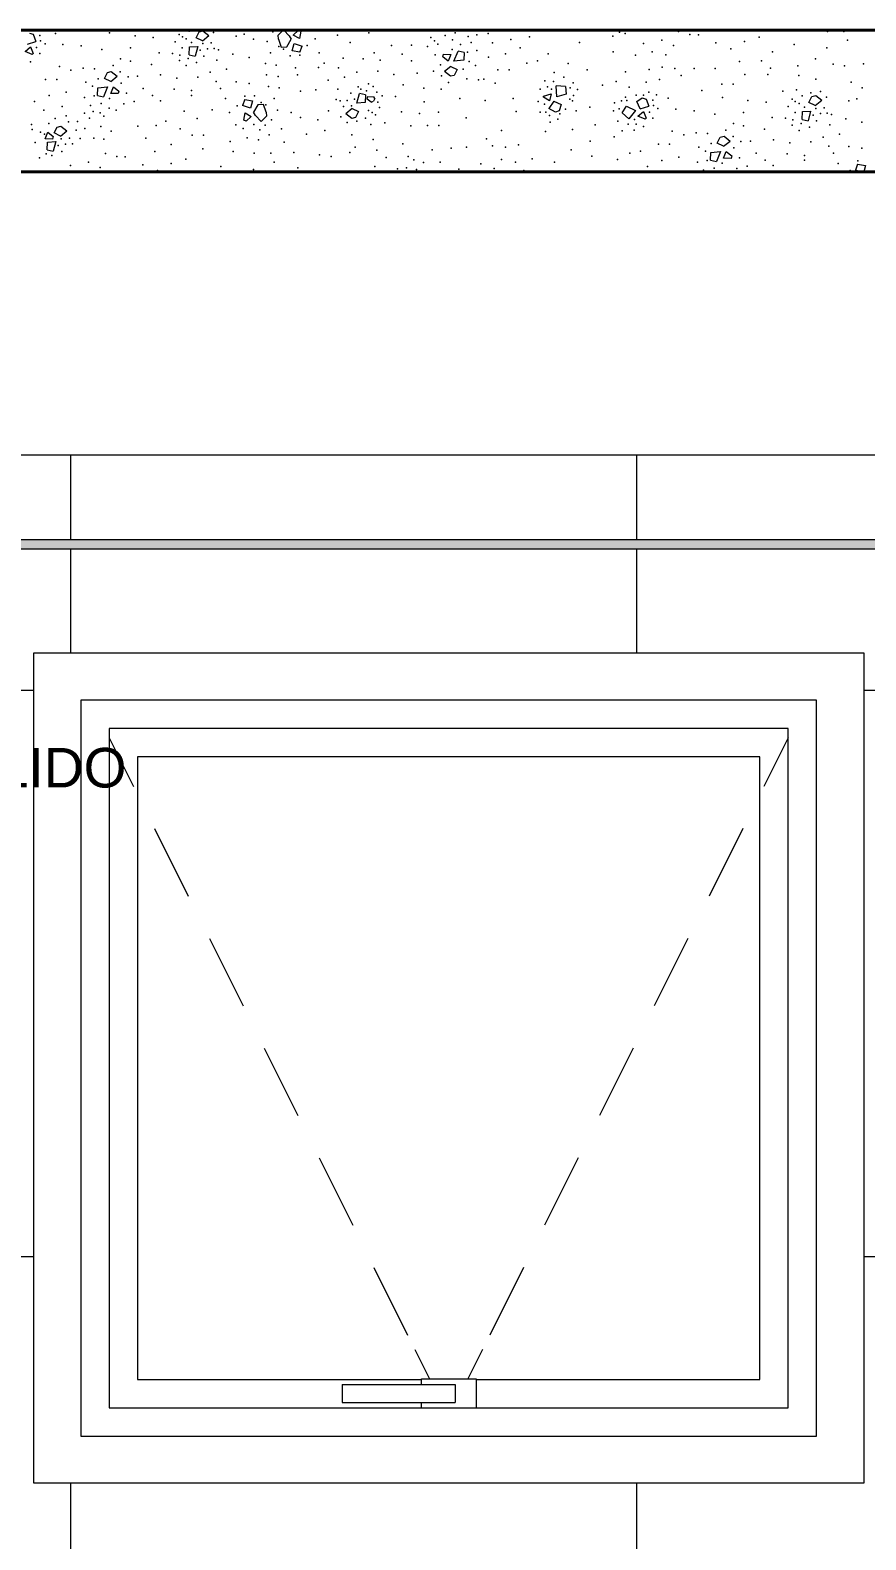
# Model space of a CAD drawing. Header units: metres. Extents: x -1.4 to 64, y -2.2 to 1.7.
# Drawn here: x 62.033 to 62.919, y 0.058 to 1.658 of the extents above; entities that cross this region are included whole.
import ezdxf

# ---------------------------------------------------------------- set-up
doc = ezdxf.new("R2010")
doc.units = ezdxf.units.M
doc.header["$MEASUREMENT"] = 0
for name, color, linetype in [('COTAS CORTE', 7, 'Continuous'), ('FORRO.EXEC', 7, 'Continuous'), ('LAJES.EST', 7, 'Continuous')]:
    doc.layers.add(name, color=color, linetype=linetype)
for name, color, linetype, lineweight, true_color in [('COTAS CORTE_Caneta_No__25', 7, 'Continuous', 13, 0x982312), ('Janelas Archicad_Caneta_No__9', 7, 'Continuous', 9, 0x020202), ('Janelas Archicad_Caneta_No__97', 7, 'Continuous', 13, 0x6b6b6b), ('NOTAS-EXECUTIVO.ARQ_Caneta_No__12', 7, 'Continuous', 0, 0x030303), ('PAREDE CONSTRUIR_Caneta_No__97', 7, 'Continuous', 13, 0x6b6b6b)]:
    doc.layers.add(name, color=color, linetype=linetype, lineweight=lineweight, true_color=true_color)
for name, color, linetype, lineweight in [('FORRO.EXEC_Caneta_No__241', 7, 'Continuous', 13), ('LAJES.EST_Caneta_No__1', 7, 'Continuous', 40), ('LAJES.EST_Caneta_No__241', 7, 'Continuous', 13), ('PAREDE CONSTRUIR_Caneta_No__241', 7, 'Continuous', 13)]:
    doc.layers.add(name, color=color, linetype=linetype, lineweight=lineweight)
doc.styles.add('GENERATED_STYLE_1', font='arial.ttf')
doc.dimstyles.new('GENERATED_STYLE__1', dxfattribs={"dimtxt": 0.05, "dimasz": 0.02375, "dimexe": 0.18, "dimexo": 0.267183, "dimgap": 0, "dimtad": 1, "dimzin": 0, "dimdsep": 46, "dimtxsty": 'GENERATED_STYLE_1', "dimblk": 'ARROWHEAD_11', "dimblk1": 'ARROWHEAD_11', "dimblk2": 'ARROWHEAD_11', "dimcen": 0.09, "dimclrd": 256, "dimclre": 256, "dimclrt": 256, "dimadec": 0, "dimazin": 0, "dimtfac": 1, "dimtdec": 4, "dimtmove": 0, "dimatfit": 3, "dimfxl": 0, "dimtolj": 1, "dimtzin": 0, "dimarcsym": 0})

# ---------------------------------------------------------------- blocks, each defined once
blk = doc.blocks.new('*X192', base_point=(118.0502, -2.0419))
at = {"layer": 'LAJES.EST_Caneta_No__241', "color": 7, "linetype": 'Continuous', "lineweight": 13}
for p, q in [((62.0326, 1.6549), (62.0366, 1.6538)), ((62.0366, 1.6538), (62.0396, 1.6463)), ((62.2094, 1.6501), (62.2125, 1.6565)), ((62.2161, 1.6469), (62.2094, 1.6501)), ((62.2125, 1.6565), (62.2166, 1.6575)), ((62.2161, 1.6469), (62.2229, 1.6525)), ((62.2166, 1.6575), (62.2229, 1.6525)), ((62.2963, 1.6528), (62.3018, 1.6581)), ((62.2967, 1.6486), (62.2963, 1.6528)), ((62.2967, 1.6486), (62.2997, 1.6403)), ((62.3023, 1.6581), (62.3082, 1.6521)), ((62.3057, 1.6406), (62.3103, 1.6486)), ((62.3082, 1.6521), (62.3103, 1.6486)), ((62.3124, 1.6529), (62.318, 1.658)), ((62.319, 1.6492), (62.3124, 1.6529)), ((62.318, 1.658), (62.3205, 1.657)), ((62.3205, 1.657), (62.319, 1.6492)), ((62.028, 1.6357), (62.0339, 1.6404)), ((62.0357, 1.6324), (62.028, 1.6357)), ((62.0305, 1.6435), (62.0396, 1.6463)), ((62.0339, 1.6404), (62.0366, 1.6334)), ((62.0366, 1.6334), (62.0357, 1.6324)), ((62.202, 1.6321), (62.2024, 1.6405)), ((62.202, 1.6321), (62.2085, 1.6307)), ((62.2024, 1.6405), (62.2111, 1.641)), ((62.2111, 1.641), (62.2085, 1.6307)), ((62.2997, 1.6403), (62.3057, 1.6406)), ((62.3112, 1.6364), (62.3133, 1.6441)), ((62.3194, 1.635), (62.3112, 1.6364)), ((62.3133, 1.6441), (62.3217, 1.6412)), ((62.3194, 1.635), (62.3217, 1.6412)), ((62.4709, 1.63), (62.4716, 1.6327)), ((62.4716, 1.6327), (62.4795, 1.6323)), ((62.4795, 1.6323), (62.4767, 1.6253)), ((62.4828, 1.6254), (62.4871, 1.636)), ((62.4936, 1.6346), (62.4871, 1.636)), ((62.4936, 1.6346), (62.4932, 1.6263)), ((62.4767, 1.6253), (62.4709, 1.63)), ((62.4795, 1.6198), (62.4727, 1.6143)), ((62.4795, 1.6198), (62.4862, 1.6166)), ((62.4932, 1.6263), (62.4828, 1.6254)), ((62.4862, 1.6166), (62.4831, 1.6103)), ((62.1122, 1.6069), (62.1153, 1.6132)), ((62.1189, 1.6037), (62.1122, 1.6069)), ((62.1153, 1.6132), (62.1194, 1.6143)), ((62.1189, 1.6037), (62.1257, 1.6093)), ((62.1194, 1.6143), (62.1257, 1.6093)), ((62.479, 1.6093), (62.4727, 1.6143)), ((62.4831, 1.6103), (62.479, 1.6093)), ((62.1048, 1.5889), (62.1051, 1.5972)), ((62.1048, 1.5889), (62.1113, 1.5875)), ((62.1051, 1.5972), (62.1156, 1.5982)), ((62.1156, 1.5982), (62.1113, 1.5875)), ((62.1189, 1.5912), (62.1217, 1.5982)), ((62.1268, 1.5909), (62.1189, 1.5912)), ((62.1217, 1.5982), (62.1275, 1.5935)), ((62.1275, 1.5935), (62.1268, 1.5909)), ((62.2609, 1.5847), (62.2587, 1.5785)), ((62.2609, 1.5847), (62.2691, 1.5833)), ((62.3799, 1.5809), (62.3825, 1.5912)), ((62.389, 1.5898), (62.3825, 1.5912)), ((62.389, 1.5898), (62.3886, 1.5815)), ((62.3908, 1.5852), (62.3915, 1.5878)), ((62.3949, 1.5818), (62.3908, 1.5852)), ((62.3915, 1.5878), (62.3978, 1.5875)), ((62.3989, 1.5859), (62.3976, 1.5829)), ((62.3989, 1.5859), (62.3978, 1.5875)), ((62.5776, 1.587), (62.5778, 1.5883)), ((62.5841, 1.5832), (62.5776, 1.587)), ((62.5778, 1.5883), (62.5858, 1.5906)), ((62.5858, 1.5906), (62.5841, 1.5832)), ((62.5917, 1.5876), (62.5913, 1.599)), ((62.6009, 1.5984), (62.5913, 1.599)), ((62.6018, 1.5902), (62.5917, 1.5876)), ((62.6009, 1.5984), (62.6018, 1.5902)), ((62.6765, 1.5824), (62.6824, 1.5864)), ((62.6824, 1.5864), (62.6864, 1.5852)), ((62.6864, 1.5852), (62.6894, 1.5777)), ((62.8592, 1.5815), (62.8623, 1.5879)), ((62.8623, 1.5879), (62.8664, 1.5889)), ((62.8664, 1.5889), (62.8727, 1.5839)), ((62.2671, 1.5756), (62.2587, 1.5785)), ((62.2599, 1.5627), (62.2614, 1.5705)), ((62.2614, 1.5705), (62.2679, 1.5668)), ((62.2691, 1.5833), (62.2671, 1.5756)), ((62.2747, 1.5791), (62.2701, 1.5711)), ((62.2722, 1.5676), (62.2701, 1.5711)), ((62.2807, 1.5794), (62.2747, 1.5791)), ((62.2836, 1.5711), (62.2807, 1.5794)), ((62.2836, 1.5711), (62.2841, 1.5669)), ((62.3749, 1.575), (62.3681, 1.5695)), ((62.3744, 1.5645), (62.3681, 1.5695)), ((62.3749, 1.575), (62.3816, 1.5719)), ((62.3816, 1.5719), (62.3785, 1.5655)), ((62.3886, 1.5815), (62.3799, 1.5809)), ((62.3949, 1.5818), (62.3976, 1.5829)), ((62.5888, 1.5829), (62.5834, 1.575)), ((62.5905, 1.5711), (62.5834, 1.575)), ((62.5888, 1.5829), (62.5964, 1.5795)), ((62.5943, 1.5727), (62.5905, 1.5711)), ((62.5964, 1.5795), (62.5943, 1.5727)), ((62.6611, 1.5705), (62.6656, 1.5775)), ((62.6611, 1.5705), (62.6682, 1.5641)), ((62.6656, 1.5775), (62.6751, 1.5731)), ((62.6751, 1.5731), (62.6682, 1.5641)), ((62.6803, 1.5749), (62.6765, 1.5824)), ((62.6778, 1.5671), (62.6837, 1.5718)), ((62.6803, 1.5749), (62.6894, 1.5777)), ((62.6837, 1.5718), (62.6864, 1.5648)), ((62.8518, 1.5635), (62.8522, 1.5719)), ((62.8522, 1.5719), (62.8609, 1.5724)), ((62.8609, 1.5724), (62.8583, 1.5621)), ((62.8659, 1.5783), (62.8592, 1.5815)), ((62.8659, 1.5783), (62.8727, 1.5839)), ((62.0589, 1.5492), (62.062, 1.5555)), ((62.062, 1.5555), (62.0661, 1.5566)), ((62.0661, 1.5566), (62.0724, 1.5515)), ((62.2624, 1.5617), (62.2599, 1.5627)), ((62.2679, 1.5668), (62.2624, 1.5617)), ((62.2783, 1.5613), (62.2722, 1.5676)), ((62.2841, 1.5669), (62.2783, 1.5613)), ((62.3785, 1.5655), (62.3744, 1.5645)), ((62.6855, 1.5638), (62.6778, 1.5671)), ((62.6864, 1.5648), (62.6855, 1.5638)), ((62.8518, 1.5635), (62.8583, 1.5621)), ((62.0494, 1.5431), (62.0522, 1.5501)), ((62.0573, 1.5427), (62.0494, 1.5431)), ((62.0515, 1.5312), (62.0519, 1.5395)), ((62.0519, 1.5395), (62.0606, 1.5401)), ((62.0522, 1.5501), (62.058, 1.5454)), ((62.058, 1.5454), (62.0573, 1.5427)), ((62.0606, 1.5401), (62.058, 1.5298)), ((62.0656, 1.546), (62.0589, 1.5492)), ((62.0656, 1.546), (62.0724, 1.5515)), ((62.762, 1.5383), (62.7651, 1.5446)), ((62.7687, 1.5351), (62.762, 1.5383)), ((62.7651, 1.5446), (62.7692, 1.5457)), ((62.7687, 1.5351), (62.7755, 1.5407)), ((62.7692, 1.5457), (62.7755, 1.5407)), ((62.0515, 1.5312), (62.058, 1.5298)), ((62.7546, 1.5203), (62.755, 1.5286)), ((62.7546, 1.5203), (62.7611, 1.5189)), ((62.755, 1.5286), (62.7654, 1.5296)), ((62.7654, 1.5296), (62.7611, 1.5189)), ((62.7687, 1.5226), (62.7715, 1.5297)), ((62.7766, 1.5223), (62.7687, 1.5226)), ((62.7715, 1.5297), (62.7773, 1.5249)), ((62.7773, 1.5249), (62.7766, 1.5223)), ((62.9107, 1.5161), (62.9085, 1.5099)), ((62.9136, 1.5081), (62.9085, 1.5099)), ((62.9107, 1.5161), (62.919, 1.5147)), ((62.919, 1.5147), (62.9172, 1.5081))]:
    blk.add_line(p, q, dxfattribs=at)
for p in [(62.034, 1.6578), (62.0437, 1.6525), (62.0602, 1.6548), (62.1177, 1.6553), (62.1447, 1.6522), (62.164, 1.6505), (62.1915, 1.6536), (62.1949, 1.651), (62.1989, 1.6491), (62.2021, 1.657), (62.228, 1.6556), (62.2517, 1.6518), (62.2602, 1.654), (62.2702, 1.6488), (62.2909, 1.6564), (62.3356, 1.6489), (62.3592, 1.6529), (62.3926, 1.6555), (62.4582, 1.6504), (62.4735, 1.6526), (62.4839, 1.6552), (62.498, 1.6514), (62.5072, 1.6532), (62.5192, 1.6547), (62.5312, 1.6573), (62.5432, 1.6484), (62.5629, 1.6511), (62.6511, 1.6519), (62.6583, 1.6562), (62.6643, 1.6547), (62.7209, 1.6568), (62.7329, 1.6535), (62.742, 1.6532), (62.8064, 1.6507), (62.8788, 1.6569), (62.8963, 1.6569), (62.0403, 1.6397), (62.0437, 1.6335), (62.0444, 1.647), (62.0492, 1.6436), (62.0682, 1.643), (62.0877, 1.6414), (62.1094, 1.6376), (62.1399, 1.6396), (62.1703, 1.6343), (62.1844, 1.6334), (62.1872, 1.6459), (62.1946, 1.6395), (62.2044, 1.6452), (62.2137, 1.6368), (62.2167, 1.6439), (62.2215, 1.6384), (62.2255, 1.6446), (62.2287, 1.6388), (62.2331, 1.6372), (62.2483, 1.6328), (62.2846, 1.6462), (62.2884, 1.634), (62.2971, 1.6407), (62.3021, 1.6382), (62.3273, 1.6418), (62.3399, 1.6341), (62.3728, 1.645), (62.3982, 1.634), (62.4166, 1.6418), (62.428, 1.6328), (62.4377, 1.6424), (62.4547, 1.641), (62.462, 1.647), (62.4627, 1.6321), (62.4656, 1.6434), (62.481, 1.6377), (62.4813, 1.6479), (62.4896, 1.6431), (62.497, 1.635), (62.5009, 1.6451), (62.5072, 1.6366), (62.5236, 1.6449), (62.5375, 1.6332), (62.5529, 1.6396), (62.5827, 1.633), (62.616, 1.6452), (62.6515, 1.6351), (62.6839, 1.6439), (62.6929, 1.6353), (62.703, 1.6475), (62.7075, 1.6322), (62.7155, 1.6419), (62.7606, 1.6447), (62.7763, 1.6385), (62.7907, 1.646), (62.8206, 1.6351), (62.8434, 1.6429), (62.878, 1.6396), (62.8999, 1.6475), (62.0338, 1.6245), (62.0644, 1.6198), (62.0897, 1.6178), (62.1018, 1.6171), (62.1213, 1.6208), (62.1292, 1.6277), (62.14, 1.6253), (62.1621, 1.6218), (62.1917, 1.626), (62.1923, 1.6317), (62.1989, 1.6206), (62.201, 1.628), (62.2098, 1.6239), (62.2175, 1.6307), (62.2314, 1.6263), (62.2415, 1.6167), (62.2655, 1.6291), (62.2831, 1.6227), (62.2944, 1.621), (62.309, 1.6311), (62.3149, 1.6181), (62.3193, 1.6315), (62.3393, 1.6185), (62.3451, 1.6233), (62.3605, 1.6181), (62.3652, 1.6285), (62.3864, 1.6278), (62.4047, 1.6263), (62.4377, 1.6256), (62.4686, 1.6216), (62.4927, 1.617), (62.4988, 1.6248), (62.5057, 1.6206), (62.5195, 1.6297), (62.5294, 1.6162), (62.5412, 1.6161), (62.5602, 1.6233), (62.5714, 1.6256), (62.6037, 1.6229), (62.6239, 1.6161), (62.6751, 1.6315), (62.6897, 1.6165), (62.7036, 1.6191), (62.717, 1.6177), (62.7375, 1.6175), (62.7598, 1.6175), (62.7854, 1.6248), (62.8087, 1.6255), (62.8185, 1.6178), (62.8472, 1.6203), (62.866, 1.6279), (62.8847, 1.6222), (62.8969, 1.6203), (62.9171, 1.6226), (62.0498, 1.6058), (62.0616, 1.6058), (62.0766, 1.6158), (62.0926, 1.6029), (62.1057, 1.6065), (62.1289, 1.6139), (62.1298, 1.6019), (62.1373, 1.6088), (62.1472, 1.6093), (62.1718, 1.6107), (62.1891, 1.6074), (62.2113, 1.6082), (62.2244, 1.6135), (62.2305, 1.6038), (62.2517, 1.6034), (62.2655, 1.6016), (62.284, 1.6107), (62.2964, 1.609), (62.317, 1.6108), (62.3495, 1.6052), (62.3666, 1.6085), (62.3797, 1.6137), (62.3921, 1.6013), (62.402, 1.6146), (62.4192, 1.6112), (62.4289, 1.6002), (62.4438, 1.6126), (62.4611, 1.6148), (62.4695, 1.6096), (62.4771, 1.6027), (62.4966, 1.6065), (62.5087, 1.6057), (62.5144, 1.6062), (62.5266, 1.6021), (62.5793, 1.6046), (62.5883, 1.6036), (62.5891, 1.6132), (62.5991, 1.6082), (62.6093, 1.6025), (62.6548, 1.6037), (62.6645, 1.614), (62.6864, 1.6029), (62.7006, 1.6059), (62.7235, 1.6102), (62.7669, 1.6008), (62.7789, 1.6009), (62.7911, 1.6112), (62.8155, 1.6112), (62.8485, 1.6101), (62.8664, 1.6062), (62.9038, 1.6031), (62.0535, 1.5888), (62.0715, 1.5923), (62.0912, 1.5869), (62.0996, 1.5987), (62.1014, 1.5885), (62.1174, 1.5859), (62.1357, 1.5914), (62.1533, 1.5963), (62.163, 1.5891), (62.1863, 1.5956), (62.2045, 1.5889), (62.2046, 1.5941), (62.2353, 1.5964), (62.2405, 1.5856), (62.261, 1.5882), (62.2714, 1.5886), (62.286, 1.5986), (62.292, 1.5857), (62.2973, 1.597), (62.3199, 1.5934), (62.3362, 1.5951), (62.3579, 1.5847), (62.3596, 1.5956), (62.3735, 1.5913), (62.3773, 1.5852), (62.3813, 1.5981), (62.384, 1.5955), (62.39, 1.594), (62.3972, 1.5983), (62.4009, 1.5926), (62.4066, 1.5886), (62.4207, 1.5877), (62.451, 1.5966), (62.4692, 1.5958), (62.489, 1.5859), (62.5457, 1.5858), (62.5742, 1.5956), (62.5818, 1.5981), (62.5863, 1.5955), (62.6055, 1.5851), (62.6059, 1.597), (62.6096, 1.5889), (62.6137, 1.5953), (62.6402, 1.5999), (62.6648, 1.5872), (62.6685, 1.5977), (62.6761, 1.5892), (62.6838, 1.5892), (62.6893, 1.5924), (62.6975, 1.5897), (62.71, 1.5862), (62.7456, 1.5943), (62.7676, 1.5867), (62.8314, 1.5934), (62.8413, 1.585), (62.846, 1.5951), (62.8519, 1.5885), (62.861, 1.5916), (62.8713, 1.593), (62.8778, 1.5871), (62.91, 1.5854), (62.9156, 1.5971), (62.0381, 1.5824), (62.0478, 1.5735), (62.0674, 1.5771), (62.0912, 1.5703), (62.0974, 1.5784), (62.1004, 1.5721), (62.1077, 1.5705), (62.1088, 1.5804), (62.1171, 1.5756), (62.1247, 1.5735), (62.1327, 1.5801), (62.1437, 1.5825), (62.1715, 1.5834), (62.1969, 1.5724), (62.2265, 1.5737), (62.2448, 1.5708), (62.2531, 1.5778), (62.2783, 1.5815), (62.2833, 1.579), (62.2958, 1.5735), (62.3102, 1.5709), (62.3499, 1.5725), (62.3623, 1.5832), (62.3655, 1.5774), (62.3695, 1.5835), (62.3743, 1.578), (62.3921, 1.5729), (62.3961, 1.5709), (62.3995, 1.5684), (62.4019, 1.5819), (62.4038, 1.5761), (62.427, 1.5715), (62.4463, 1.5698), (62.4512, 1.5823), (62.4663, 1.5712), (62.5158, 1.5835), (62.5486, 1.5719), (62.5722, 1.5824), (62.5742, 1.5711), (62.5787, 1.5797), (62.5801, 1.5714), (62.595, 1.5696), (62.601, 1.5745), (62.6085, 1.5832), (62.6123, 1.5727), (62.6267, 1.5767), (62.652, 1.5727), (62.6531, 1.5811), (62.6581, 1.5748), (62.6603, 1.5834), (62.6659, 1.5838), (62.6901, 1.5711), (62.6935, 1.584), (62.6943, 1.5784), (62.699, 1.575), (62.718, 1.5744), (62.7375, 1.5728), (62.7592, 1.569), (62.7897, 1.571), (62.7945, 1.5836), (62.8138, 1.5819), (62.8371, 1.5773), (62.8444, 1.5709), (62.8447, 1.5824), (62.8487, 1.5805), (62.8543, 1.5766), (62.8635, 1.5682), (62.8665, 1.5753), (62.8713, 1.5698), (62.8753, 1.576), (62.8785, 1.5702), (62.8829, 1.5687), (62.9015, 1.5832), (62.0347, 1.5583), (62.0356, 1.5528), (62.0533, 1.5594), (62.0598, 1.5647), (62.0718, 1.5672), (62.074, 1.5609), (62.0821, 1.5521), (62.0837, 1.5612), (62.0914, 1.554), (62.0962, 1.5648), (62.1083, 1.5562), (62.1115, 1.567), (62.1476, 1.5566), (62.167, 1.5573), (62.1772, 1.5619), (62.1926, 1.5535), (62.2105, 1.5645), (62.2516, 1.558), (62.2592, 1.5538), (62.2705, 1.5582), (62.2771, 1.5525), (62.2825, 1.5575), (62.2895, 1.5633), (62.3, 1.5537), (62.3202, 1.5657), (62.3383, 1.5631), (62.363, 1.5663), (62.3696, 1.5604), (62.3798, 1.5618), (62.3889, 1.5649), (62.3948, 1.5583), (62.4094, 1.5599), (62.4372, 1.5567), (62.4549, 1.557), (62.4669, 1.5571), (62.4956, 1.5652), (62.5842, 1.5676), (62.5847, 1.5606), (62.5928, 1.5637), (62.6086, 1.5528), (62.6326, 1.558), (62.6564, 1.5619), (62.6676, 1.5586), (62.674, 1.5521), (62.6743, 1.5636), (62.6761, 1.5587), (62.6836, 1.5559), (62.6935, 1.5649), (62.7711, 1.5522), (62.779, 1.5591), (62.7898, 1.5567), (62.8119, 1.5532), (62.8201, 1.5657), (62.8342, 1.5648), (62.8415, 1.5574), (62.8422, 1.5631), (62.8487, 1.552), (62.8508, 1.5594), (62.8596, 1.5553), (62.8673, 1.5621), (62.8812, 1.5577), (62.8982, 1.5642), (62.9153, 1.5605), (62.0386, 1.5391), (62.0444, 1.5501), (62.0485, 1.5481), (62.0662, 1.543), (62.071, 1.5375), (62.075, 1.5436), (62.0783, 1.5378), (62.0866, 1.5433), (62.1009, 1.5436), (62.1115, 1.5425), (62.1195, 1.5512), (62.1562, 1.5436), (62.1831, 1.5371), (62.2052, 1.5468), (62.2173, 1.5469), (62.2454, 1.5402), (62.2635, 1.5439), (62.2757, 1.5421), (62.2868, 1.5473), (62.3027, 1.5393), (62.3264, 1.548), (62.3458, 1.5518), (62.3744, 1.5472), (62.397, 1.5422), (62.4284, 1.5376), (62.5173, 1.5431), (62.5332, 1.552), (62.5511, 1.5368), (62.5798, 1.5509), (62.6272, 1.5406), (62.6527, 1.5452), (62.661, 1.5516), (62.6997, 1.5372), (62.7114, 1.5372), (62.7142, 1.5512), (62.7264, 1.5472), (62.7395, 1.5492), (62.7516, 1.5485), (62.7555, 1.5379), (62.7787, 1.5453), (62.7871, 1.5402), (62.7971, 1.5407), (62.8216, 1.5421), (62.8389, 1.5388), (62.8611, 1.5397), (62.8742, 1.5449), (62.8914, 1.5481), (62.0433, 1.5227), (62.0505, 1.5271), (62.0565, 1.5255), (62.0632, 1.5359), (62.067, 1.5297), (62.1132, 1.5276), (62.1252, 1.5243), (62.1342, 1.524), (62.1655, 1.5296), (62.1986, 1.5215), (62.2166, 1.5323), (62.2487, 1.5294), (62.271, 1.5277), (62.2885, 1.5277), (62.3131, 1.5285), (62.3403, 1.5262), (62.3525, 1.5243), (62.3723, 1.5285), (62.378, 1.5342), (62.401, 1.531), (62.4109, 1.5233), (62.4341, 1.5241), (62.4402, 1.5208), (62.4597, 1.5313), (62.4799, 1.5332), (62.4959, 1.5343), (62.5238, 1.5356), (62.5333, 1.5211), (62.5373, 1.5342), (62.5657, 1.5218), (62.607, 1.5312), (62.6289, 1.5247), (62.6562, 1.5211), (62.6694, 1.5277), (62.6806, 1.5301), (62.7033, 1.5202), (62.7213, 1.5237), (62.7424, 1.5343), (62.7494, 1.5301), (62.7796, 1.5333), (62.7855, 1.5228), (62.8031, 1.5277), (62.8128, 1.5205), (62.8362, 1.527), (62.8544, 1.5255), (62.8544, 1.5203), (62.8803, 1.5352), (62.8851, 1.5278), (62.9015, 1.5348), (62.9153, 1.533), (62.0762, 1.5147), (62.0953, 1.5183), (62.1078, 1.5127), (62.1529, 1.5155), (62.1685, 1.5093), (62.1829, 1.5168), (62.2356, 1.5137), (62.2702, 1.5104), (62.2921, 1.5183), (62.3173, 1.5124), (62.3989, 1.5137), (62.4229, 1.5112), (62.4324, 1.5124), (62.4432, 1.5104), (62.4504, 1.5178), (62.4681, 1.5181), (62.488, 1.511), (62.5114, 1.5165), (62.5253, 1.5115), (62.5479, 1.5181), (62.5569, 1.5095), (62.5894, 1.5183), (62.688, 1.5138), (62.7172, 1.5085), (62.741, 1.5183), (62.7473, 1.5098), (62.7512, 1.5199), (62.7586, 1.5118), (62.7672, 1.5173), (62.7826, 1.5115), (62.7935, 1.5139), (62.8213, 1.5148), (62.8903, 1.517), (62.9029, 1.5093), (62.9109, 1.5196)]:
    blk.add_point(p, dxfattribs=at)
blk = doc.blocks.new('*D201', base_point=(118.0502, -2.0419))
at = {"layer": 'COTAS CORTE_Caneta_No__25', "linetype": 'Continuous', "lineweight": 13, "true_color": 0x982312}
for points in [[(61.1872, 1.1081), (61.1877, 1.1058), (61.1891, 1.1037), (61.1911, 1.1024), (61.1935, 1.1019), (61.1959, 1.1024), (61.1979, 1.1037), (61.1993, 1.1058), (61.1997, 1.1081), (61.1993, 1.1105), (61.1979, 1.1126), (61.1959, 1.1139), (61.1935, 1.1144), (61.1911, 1.1139), (61.1891, 1.1126), (61.1877, 1.1105)], [(61.1872, -2.0419), (61.1877, -2.0442), (61.1891, -2.0463), (61.1911, -2.0476), (61.1935, -2.0481), (61.1959, -2.0476), (61.1979, -2.0463), (61.1993, -2.0442), (61.1997, -2.0419), (61.1993, -2.0395), (61.1979, -2.0374), (61.1959, -2.0361), (61.1935, -2.0356), (61.1911, -2.0361), (61.1891, -2.0374), (61.1877, -2.0395)]]:
    blk.add_hatch(color=24, dxfattribs=at).paths.add_polyline_path(points)
at = {"layer": 'COTAS CORTE_Caneta_No__25', "color": 24, "linetype": 'Continuous', "lineweight": 13, "true_color": 0x982312}
for p, q in [((61.1872, 1.1081), (61.17, 1.1081)), ((61.4607, 1.1081), (61.1997, 1.1081)), ((61.1935, -2.0356), (61.1935, 1.1019)), ((61.1872, -2.0419), (61.17, -2.0419)), ((61.4607, -2.0419), (61.1997, -2.0419)), ((61.1935, -2.0544), (61.1935, -2.0481))]:
    blk.add_line(p, q, dxfattribs=at)
for centre in [(61.1935, 1.1081), (61.1935, -2.0419)]:
    blk.add_circle(centre, 0.00625, dxfattribs=at)
at = {"layer": 'COTAS CORTE_Caneta_No__25', "color": 24, "lineweight": 13, "true_color": 0x982312, "char_height": 0.05, "attachment_point": 7, "rotation": 90, "style": 'GENERATED_STYLE_1'}
for s, insert in [('\\A1;{\\pql;\\fArial|b0|i0|c0|p0;\\W1.000000;0,01}', (61.1835, 0.9684)), ('\\A1;{\\pql;\\fArial|b0|i0|c0|p0;\\W1.000000;3,15}', (61.1835, -0.6003))]:
    blk.add_mtext(s, dxfattribs=dict(at, insert=insert))
blk = doc.blocks.new('ARROWHEAD_11')
at = {"color": 0, "linetype": 'Continuous', "lineweight": 0}
blk.add_line((0, 0), (-1, 0), dxfattribs=at)
at = {"color": 0, "linetype": 'Continuous', "lineweight": 0, "const_width": 0.25, "flags": 128}
blk.add_lwpolyline([(-0.125, 0, 1), (0.125, 0, 1)], format="xyb", close=True, dxfattribs=at)
blk = doc.blocks.new('*D202', base_point=(118.0502, -2.0419))
at = {"layer": 'COTAS CORTE_Caneta_No__25', "linetype": 'Continuous', "lineweight": 13, "true_color": 0x982312}
for points in [[(61.1872, 1.1181), (61.1877, 1.1158), (61.1891, 1.1137), (61.1911, 1.1124), (61.1935, 1.1119), (61.1959, 1.1124), (61.1979, 1.1137), (61.1993, 1.1158), (61.1997, 1.1181), (61.1993, 1.1205), (61.1979, 1.1226), (61.1959, 1.1239), (61.1935, 1.1244), (61.1911, 1.1239), (61.1891, 1.1226), (61.1877, 1.1205)], [(61.1872, 1.1081), (61.1877, 1.1058), (61.1891, 1.1037), (61.1911, 1.1024), (61.1935, 1.1019), (61.1959, 1.1024), (61.1979, 1.1037), (61.1993, 1.1058), (61.1997, 1.1081), (61.1993, 1.1105), (61.1979, 1.1126), (61.1959, 1.1139), (61.1935, 1.1144), (61.1911, 1.1139), (61.1891, 1.1126), (61.1877, 1.1105)]]:
    blk.add_hatch(color=24, dxfattribs=at).paths.add_polyline_path(points)
at = {"layer": 'COTAS CORTE_Caneta_No__25', "color": 24, "linetype": 'Continuous', "lineweight": 13, "true_color": 0x982312}
for p, q in [((61.1872, 1.1181), (61.17, 1.1181)), ((61.1872, 1.1081), (61.17, 1.1081)), ((61.1935, 1.1081), (61.1935, 1.1119)), ((61.4607, 1.1181), (61.1997, 1.1181)), ((61.4607, 1.1081), (61.1997, 1.1081))]:
    blk.add_line(p, q, dxfattribs=at)
for centre in [(61.1935, 1.1181), (61.1935, 1.1081)]:
    blk.add_circle(centre, 0.00625, dxfattribs=at)
blk = doc.blocks.new('*D203', base_point=(118.0502, -2.0419))
at = {"layer": 'COTAS CORTE_Caneta_No__25', "linetype": 'Continuous', "lineweight": 13, "true_color": 0x982312}
for points in [[(61.1872, 1.5081), (61.1877, 1.5058), (61.1891, 1.5037), (61.1911, 1.5024), (61.1935, 1.5019), (61.1959, 1.5024), (61.1979, 1.5037), (61.1993, 1.5058), (61.1997, 1.5081), (61.1993, 1.5105), (61.1979, 1.5126), (61.1959, 1.5139), (61.1935, 1.5144), (61.1911, 1.5139), (61.1891, 1.5126), (61.1877, 1.5105)], [(61.1872, 1.1181), (61.1877, 1.1158), (61.1891, 1.1137), (61.1911, 1.1124), (61.1935, 1.1119), (61.1959, 1.1124), (61.1979, 1.1137), (61.1993, 1.1158), (61.1997, 1.1181), (61.1993, 1.1205), (61.1979, 1.1226), (61.1959, 1.1239), (61.1935, 1.1244), (61.1911, 1.1239), (61.1891, 1.1226), (61.1877, 1.1205)]]:
    blk.add_hatch(color=24, dxfattribs=at).paths.add_polyline_path(points)
at = {"layer": 'COTAS CORTE_Caneta_No__25', "color": 24, "linetype": 'Continuous', "lineweight": 13, "true_color": 0x982312}
for p, q in [((61.1935, 1.5144), (61.1935, 1.5206)), ((61.1872, 1.5081), (61.17, 1.5081)), ((61.4607, 1.5081), (61.1997, 1.5081)), ((61.1935, 1.1244), (61.1935, 1.5019)), ((61.1872, 1.1181), (61.17, 1.1181)), ((61.4607, 1.1181), (61.1997, 1.1181))]:
    blk.add_line(p, q, dxfattribs=at)
for centre in [(61.1935, 1.5081), (61.1935, 1.1181)]:
    blk.add_circle(centre, 0.00625, dxfattribs=at)
at = {"layer": 'COTAS CORTE_Caneta_No__25', "color": 24, "lineweight": 13, "true_color": 0x982312, "insert": (61.1835, 1.2464), "char_height": 0.05, "attachment_point": 7, "rotation": 90, "style": 'GENERATED_STYLE_1'}
blk.add_mtext('\\A1;{\\pql;\\fArial|b0|i0|c0|p0;\\W1.000000;0,39}', dxfattribs=at)

msp = doc.modelspace()

# ---------------------------------------------------------------- hatches: boundary and pattern name
at = {"layer": 'FORRO.EXEC', "linetype": 'Continuous', "lineweight": 0, "true_color": 0xffffff}
msp.add_hatch(color=7, dxfattribs=at).paths.add_polyline_path([(63.5762, 1.1181), (61.4762, 1.1181), (61.4762, 1.1081), (63.5762, 1.1081)])
at = {"layer": 'PAREDE CONSTRUIR_Caneta_No__97', "linetype": 'Continuous', "lineweight": 13, "true_color": 0x6b6b6b}
h = msp.add_hatch(dxfattribs=at)
h.set_pattern_fill('Ceramica_60_x_60_0014', color=251, style=0, pattern_type=2)
h.set_pattern_definition([(180, (61.47616, -2.04186), (0, 0.6), []), (90, (61.47616, -2.04186), (0.6, 0), [])])
h.paths.add_polyline_path([(61.3362, 1.2081), (61.3362, 1.1081), (61.4762, 1.1081), (61.4762, 1.1181), (63.5762, 1.1181), (63.5762, 1.2081)])
h = msp.add_hatch(dxfattribs=at)
h.set_pattern_fill('Ceramica_60_x_60_0014', color=251, style=0, pattern_type=2)
h.set_pattern_definition([(180, (61.47616, -2.04186), (0, 0.6), []), (90, (61.47616, -2.04186), (0.6, 0), [])])
h.paths.add_polyline_path([(61.4762, 1.1081), (61.4762, -0.5671), (61.4812, -0.5671), (61.4812, -0.5769), (61.487, -0.5769), (61.5029, -0.5786), (61.5187, -0.5842), (61.533, -0.5931), (61.5449, -0.605), (61.5538, -0.6193), (61.5594, -0.6351), (61.5612, -0.651), (61.5612, -1.2327), (61.5594, -1.2486), (61.5538, -1.2644), (61.546, -1.2769), (62.3064, -1.2769), (62.3106, -1.2723), (62.317, -1.2686), (62.3243, -1.2669), (62.3317, -1.2675), (62.3387, -1.2702), (62.3445, -1.2749), (62.3487, -1.281), (62.3509, -1.2881), (62.3509, -1.2956), (62.3487, -1.3027), (62.3445, -1.3089), (62.3387, -1.3135), (62.3317, -1.3162), (62.3243, -1.3168), (62.317, -1.3151), (62.3106, -1.3114), (62.3064, -1.3069), (61.5459, -1.3069), (61.5445, -1.3089), (61.5387, -1.3135), (61.5317, -1.3162), (61.5243, -1.3168), (61.517, -1.3151), (61.5106, -1.3114), (61.5055, -1.3059), (61.5048, -1.3044), (61.5029, -1.3051), (61.487, -1.3069), (61.4812, -1.3069), (61.4812, -1.3169), (61.4762, -1.3169), (61.4762, -2.0419), (62.9492, -2.0419), (62.9492, -2.0065), (62.9982, -1.7706), (62.9012, -1.6172), (62.9012, -1.5819), (62.8912, -1.5819), (62.8812, -1.2669), (62.8812, -1.2469), (62.8816, -1.242), (62.8854, -1.233), (62.8923, -1.2261), (62.9013, -1.2223), (62.9062, -1.2219), (63.0562, -1.2219), (63.0562, -1.2169), (63.0962, -1.2169), (63.0962, -1.2219), (63.2462, -1.2219), (63.251, -1.2223), (63.2601, -1.2261), (63.267, -1.233), (63.2707, -1.242), (63.2712, -1.2469), (63.2712, -1.2669), (63.2612, -1.5819), (63.2512, -1.5819), (63.2512, -1.6172), (63.1541, -1.7706), (63.2031, -2.0065), (63.2031, -2.0419), (63.5762, -2.0419), (63.5762, -1.3168), (63.5712, -1.3168), (63.5712, -1.3069), (63.5528, -1.3069), (63.54, -1.3069), (63.5286, -1.3069), (63.519, -1.3069), (63.5119, -1.3069), (63.5059, -1.3069), (63.5033, -1.3066), (63.5008, -1.3059), (63.4984, -1.3047), (63.4963, -1.3032), (63.4945, -1.3013), (63.493, -1.2991), (63.492, -1.2967), (63.4913, -1.2942), (63.4912, -1.2916), (63.4914, -1.289), (63.4922, -1.2865), (63.4933, -1.2841), (63.4948, -1.282), (63.4967, -1.2802), (63.4989, -1.2787), (63.5013, -1.2777), (63.5038, -1.277), (63.5064, -1.2769), (63.5123, -1.2769), (63.5195, -1.2769), (63.5289, -1.2769), (63.5402, -1.2769), (63.5529, -1.2769), (63.5712, -1.2769), (63.5712, -1.2669), (63.5762, -1.2669), (63.5762, -1.2169), (63.5712, -1.2169), (63.5712, -1.2069), (63.5654, -1.2069), (63.5495, -1.2051), (63.5336, -1.1995), (63.5194, -1.1906), (63.5075, -1.1787), (63.4986, -1.1644), (63.493, -1.1486), (63.4912, -1.1327), (63.4912, -0.551), (63.493, -0.5351), (63.4986, -0.5193), (63.5075, -0.505), (63.5194, -0.4931), (63.5336, -0.4842), (63.5495, -0.4786), (63.5654, -0.4769), (63.5712, -0.4769), (63.5712, -0.4671), (63.5762, -0.4671), (63.5762, 1.1081)])
h.paths.add_polyline_path([(61.4784, -1.5778), (61.5272, -1.5778), (61.5309, -1.5785), (61.5341, -1.5807), (61.5362, -1.5839), (61.5362, -1.5841), (61.8358, -1.5841), (61.8421, -1.5839), (61.546, -1.5839), (61.546, -1.5819), (61.9135, -1.5819), (61.9135, -1.5839), (61.9145, -1.584), (61.9158, -1.5841), (61.9162, -1.5841), (61.9175, -1.5846), (61.919, -1.5851), (61.9195, -1.5854), (61.9212, -1.586), (61.9253, -1.5895), (61.9279, -1.5943), (61.9289, -1.5998), (61.9279, -1.6052), (61.9253, -1.61), (61.9212, -1.6135), (61.919, -1.6144), (61.9165, -1.6153), (61.9162, -1.6154), (61.9131, -1.6157), (61.8434, -1.6157), (61.84, -1.6155), (61.8358, -1.6154), (61.7116, -1.6154), (61.7116, -1.6539), (61.7105, -1.6689), (61.7071, -1.6835), (61.7015, -1.6974), (61.6939, -1.7102), (61.6845, -1.7217), (61.6734, -1.7314), (61.661, -1.7393), (61.6476, -1.7451), (61.6335, -1.7486), (61.619, -1.7498), (61.4784, -1.7498), (61.4784, -1.7488), (61.4784, -1.746), (61.4784, -1.7418), (61.4784, -1.7366), (61.4784, -1.7308), (61.4784, -1.7259), (61.4784, -1.7251), (61.4784, -1.7217), (61.4784, -1.7208), (61.4784, -1.7189), (61.4784, -1.718), (61.6185, -1.718), (61.6292, -1.717), (61.6397, -1.7141), (61.6494, -1.7094), (61.6583, -1.703), (61.6659, -1.6951), (61.6721, -1.6859), (61.6767, -1.6758), (61.6769, -1.6747), (61.6775, -1.6724), (61.6795, -1.665), (61.6804, -1.6539), (61.6804, -1.6154), (61.5369, -1.6154), (61.5369, -1.6678), (61.5362, -1.6716), (61.5341, -1.6748), (61.5309, -1.677), (61.5272, -1.6778), (61.4784, -1.6778)], flags=0)
h.paths.add_polyline_path([(61.6592, 0.0721), (61.7292, 0.0721), (61.7292, 0.0751), (61.7427, 0.0751), (61.7392, 0.0881), (61.7446, 0.1081), (61.7592, 0.1228), (61.7792, 0.1281), (61.7992, 0.1228), (61.8138, 0.1081), (61.8192, 0.0881), (61.8157, 0.0751), (61.8292, 0.0751), (61.8292, 0.0721), (61.8992, 0.0721), (61.8992, 0.0601), (61.8892, 0.0601), (61.8892, 0.0581), (61.8038, 0.0581), (61.7992, 0.0535), (61.7902, 0.0511), (61.7902, -0.149), (61.7912, -0.1482), (61.8162, -0.1427), (61.8412, -0.1482), (61.8595, -0.1632), (61.8662, -0.1837), (61.8662, -0.1992), (61.8595, -0.2196), (61.8412, -0.2346), (61.8272, -0.2377), (61.8267, -0.2684), (61.8262, -0.3529), (61.8292, -0.3529), (61.8292, -0.3889), (61.8227, -0.3889), (61.8226, -0.4071), (61.829, -0.4728), (61.8423, -0.5504), (61.864, -0.6266), (61.8644, -0.6278), (61.8654, -0.6305), (61.8949, -0.7058), (61.9214, -0.7841), (61.9413, -0.8626), (61.9546, -0.9414), (61.9547, -1.0771), (61.9537, -1.0921), (61.9507, -1.107), (61.9458, -1.1214), (61.9391, -1.1351), (61.9306, -1.1478), (61.9206, -1.1592), (61.9091, -1.1693), (61.8965, -1.1778), (61.8828, -1.1845), (61.8684, -1.1894), (61.8534, -1.1924), (61.8382, -1.1934), (61.823, -1.1924), (61.808, -1.1894), (61.7936, -1.1845), (61.7799, -1.1778), (61.7673, -1.1693), (61.7558, -1.1592), (61.7458, -1.1478), (61.7373, -1.1351), (61.7306, -1.1214), (61.7257, -1.107), (61.7227, -1.0921), (61.7217, -1.0771), (61.7217, -0.9809), (61.7202, -0.9809), (61.7202, -0.9716), (61.7042, -0.9759), (61.6872, -0.9713), (61.6748, -0.9589), (61.6702, -0.9419), (61.6748, -0.9249), (61.6872, -0.9124), (61.7042, -0.9079), (61.7157, -0.9109), (61.7157, -0.8999), (61.7337, -0.8999), (61.7337, -0.9179), (61.7317, -0.9179), (61.7317, -0.9229), (61.7326, -0.9239), (61.7682, -0.9239), (61.7682, -0.3889), (61.7292, -0.3889), (61.7292, -0.3529), (61.7682, -0.3529), (61.7682, -0.2053), (61.7662, -0.1992), (61.7662, -0.1837), (61.7682, -0.1776), (61.7682, 0.0511), (61.7592, 0.0535), (61.7546, 0.0581), (61.6692, 0.0581), (61.6692, 0.0601), (61.6592, 0.0601)], flags=0)
h.paths.add_polyline_path([(62.9172, 0.1181), (62.0372, 0.1181), (62.0372, 0.9981), (62.9172, 0.9981)], flags=0)
h.paths.add_polyline_path([(62.3012, -1.1937), (62.3018, -1.1863), (62.3045, -1.1794), (62.3092, -1.1735), (62.3112, -1.1722), (62.3112, -0.5117), (62.3066, -0.5074), (62.3029, -0.501), (62.3012, -0.4937), (62.3018, -0.4863), (62.3045, -0.4794), (62.3092, -0.4735), (62.3153, -0.4693), (62.3224, -0.4671), (62.3299, -0.4671), (62.337, -0.4693), (62.3432, -0.4735), (62.3478, -0.4794), (62.3505, -0.4863), (62.3511, -0.4937), (62.3494, -0.501), (62.3457, -0.5074), (62.3412, -0.5117), (62.3412, -1.1722), (62.3432, -1.1735), (62.3478, -1.1794), (62.3505, -1.1863), (62.3511, -1.1937), (62.3494, -1.201), (62.3457, -1.2074), (62.3402, -1.2125), (62.3335, -1.2157), (62.3262, -1.2169), (62.3188, -1.2157), (62.3121, -1.2125), (62.3066, -1.2074), (62.3029, -1.201)], flags=0)
h.paths.add_polyline_path([(62.4212, -1.6485), (62.4212, -1.6352), (62.4235, -1.622), (62.428, -1.6095), (62.4311, -1.6043), (62.4352, -1.6), (62.4402, -1.5968), (62.4522, -1.5921), (62.4648, -1.5897), (62.4776, -1.5897), (62.4903, -1.5921), (62.5023, -1.5968), (62.5072, -1.6), (62.5093, -1.6021), (62.5114, -1.6043), (62.5145, -1.6095), (62.5189, -1.622), (62.5212, -1.6352), (62.5212, -1.6485), (62.5189, -1.6617), (62.5145, -1.6743), (62.5114, -1.6794), (62.5093, -1.6816), (62.5072, -1.6837), (62.506, -1.6845), (62.5023, -1.6869), (62.4903, -1.6916), (62.4776, -1.694), (62.4648, -1.694), (62.4522, -1.6916), (62.4402, -1.6869), (62.4352, -1.6837), (62.4311, -1.6794), (62.428, -1.6743), (62.4235, -1.6617)], flags=0)
h.paths.add_polyline_path([(62.5536, -1.1877), (62.5514, -1.1806), (62.5514, -1.1731), (62.5536, -1.166), (62.5578, -1.1599), (62.5637, -1.1552), (62.5706, -1.1525), (62.578, -1.1519), (62.5853, -1.1536), (62.5918, -1.1573), (62.596, -1.1619), (63.3565, -1.1619), (63.3578, -1.1599), (63.3637, -1.1552), (63.3706, -1.1525), (63.378, -1.1519), (63.3853, -1.1536), (63.3918, -1.1573), (63.3968, -1.1628), (63.4001, -1.1695), (63.4012, -1.1769), (63.4001, -1.1842), (63.3968, -1.1909), (63.3918, -1.1964), (63.3853, -1.2001), (63.378, -1.2018), (63.3706, -1.2012), (63.3637, -1.1985), (63.3578, -1.1939), (63.3565, -1.1919), (62.596, -1.1919), (62.5918, -1.1964), (62.5853, -1.2001), (62.578, -1.2018), (62.5706, -1.2012), (62.5637, -1.1985), (62.5578, -1.1939)], flags=0)
h.paths.add_polyline_path([(62.6176, -1.4405), (62.6131, -1.4405), (62.6131, -1.4159), (62.6154, -1.4159), (62.6164, -1.3813), (62.6164, -1.3809), (62.6166, -1.3808), (62.6186, -1.3525), (62.6175, -1.3511), (62.6162, -1.3479), (62.6158, -1.3443), (62.6157, -1.3302), (62.6162, -1.3266), (62.6175, -1.3233), (62.6193, -1.3207), (62.6217, -1.319), (62.6244, -1.3184), (62.627, -1.3191), (62.6293, -1.3209), (62.6313, -1.3234), (62.6325, -1.3266), (62.633, -1.3302), (62.6331, -1.3443), (62.6326, -1.3479), (62.6313, -1.3512), (62.6303, -1.3527), (62.6323, -1.3808), (62.6324, -1.3809), (62.6325, -1.3813), (62.6334, -1.4159), (62.6357, -1.4159), (62.6357, -1.4405), (62.6312, -1.4405), (62.6312, -1.4406), (62.63, -1.4408), (62.6293, -1.441), (62.6293, -1.746), (62.629, -1.7669), (62.6325, -1.7859), (62.6395, -1.8026), (62.6493, -1.8156), (62.6612, -1.8239), (62.6742, -1.8267), (62.6871, -1.8239), (62.699, -1.8156), (62.7089, -1.8026), (62.7158, -1.7859), (62.7193, -1.7669), (62.7191, -1.746), (62.7191, -1.4544), (62.7162, -1.4544), (62.7162, -1.4516), (62.7153, -1.4508), (62.7135, -1.4485), (62.712, -1.4458), (62.7107, -1.4428), (62.7098, -1.4395), (62.7093, -1.4361), (62.7091, -1.4326), (62.7093, -1.429), (62.7098, -1.4256), (62.7107, -1.4223), (62.712, -1.4193), (62.7135, -1.4166), (62.7137, -1.4163), (62.7134, -1.4157), (62.713, -1.4139), (62.7129, -1.412), (62.7129, -1.3879), (62.713, -1.3861), (62.7135, -1.3842), (62.7141, -1.3825), (62.7151, -1.3809), (62.7162, -1.3794), (62.7176, -1.3782), (62.7191, -1.3772), (62.7207, -1.3765), (62.7224, -1.3761), (62.7242, -1.3759), (62.726, -1.3761), (62.7277, -1.3765), (62.7293, -1.3772), (62.7308, -1.3782), (62.7322, -1.3794), (62.7334, -1.3809), (62.7343, -1.3825), (62.735, -1.3842), (62.7354, -1.3861), (62.7355, -1.3879), (62.7355, -1.412), (62.7354, -1.4139), (62.7349, -1.4157), (62.7346, -1.4165), (62.7347, -1.4166), (62.7363, -1.4193), (62.7375, -1.4223), (62.7384, -1.4256), (62.739, -1.429), (62.7391, -1.4326), (62.739, -1.4361), (62.7384, -1.4395), (62.7375, -1.4428), (62.7363, -1.4458), (62.7347, -1.4485), (62.7329, -1.4508), (62.7321, -1.4516), (62.7321, -1.4544), (62.7298, -1.4544), (62.7291, -1.4544), (62.7291, -1.7459), (62.7293, -1.7688), (62.725, -1.792), (62.7165, -1.8124), (62.7045, -1.8283), (62.69, -1.8384), (62.6742, -1.8419), (62.6583, -1.8384), (62.6438, -1.8283), (62.6318, -1.8124), (62.6233, -1.792), (62.619, -1.7688), (62.6193, -1.7459), (62.6193, -1.4409), (62.6188, -1.4408), (62.6177, -1.4406)], flags=0)

# ---------------------------------------------------------------- linework, layer by layer
at = {"layer": 'FORRO.EXEC_Caneta_No__241', "color": 7, "linetype": 'Continuous', "lineweight": 13}
for p, q in [((63.5762, 1.1181), (61.4762, 1.1181)), ((63.5762, 1.1081), (61.4762, 1.1081))]:
    msp.add_line(p, q, dxfattribs=at)
at = {"layer": 'Janelas Archicad_Caneta_No__9', "color": 18, "linetype": 'Continuous', "lineweight": 9, "true_color": 0x020202}
for p, q in [((62.0372, 0.1181), (62.0372, 0.9981)), ((62.0372, 0.9981), (62.9172, 0.9981)), ((62.9172, 0.9981), (62.9172, 0.1181)), ((62.0872, 0.9481), (62.0872, 0.1681)), ((62.8672, 0.9481), (62.0872, 0.9481)), ((62.8672, 0.1681), (62.8672, 0.9481)), ((62.1172, 0.9181), (62.1172, 0.1981)), ((62.8372, 0.9181), (62.1172, 0.9181)), ((62.8372, 0.1981), (62.8372, 0.9181)), ((62.1472, 0.8881), (62.1472, 0.2281)), ((62.8072, 0.8881), (62.1472, 0.8881)), ((62.8072, 0.2281), (62.8072, 0.8881)), ((62.1472, 0.2281), (62.4482, 0.2281)), ((62.4482, 0.2226), (62.4482, 0.2286)), ((62.4482, 0.2286), (62.5062, 0.2286)), ((62.5062, 0.2286), (62.5062, 0.1981)), ((62.5062, 0.2281), (62.8072, 0.2281)), ((62.3642, 0.2226), (62.4422, 0.2226)), ((62.3642, 0.2226), (62.3642, 0.2036)), ((62.4422, 0.2226), (62.4632, 0.2226)), ((62.4632, 0.2226), (62.4786, 0.2226)), ((62.4786, 0.2226), (62.4842, 0.2226)), ((62.4842, 0.2226), (62.4842, 0.2036)), ((62.1172, 0.1981), (62.8372, 0.1981)), ((62.3642, 0.2036), (62.4422, 0.2036)), ((62.4422, 0.2036), (62.4632, 0.2036)), ((62.4482, 0.1981), (62.4482, 0.2036)), ((62.4632, 0.2036), (62.4786, 0.2036)), ((62.4786, 0.2036), (62.4842, 0.2036)), ((62.0872, 0.1681), (62.8672, 0.1681)), ((62.9172, 0.1181), (62.0372, 0.1181))]:
    msp.add_line(p, q, dxfattribs=at)
at = {"layer": 'Janelas Archicad_Caneta_No__97', "color": 251, "linetype": 'Continuous', "lineweight": 13, "true_color": 0x6b6b6b}
for p, q in [((62.1172, 0.9081), (62.143, 0.8566)), ((62.8372, 0.9081), (62.8114, 0.8566)), ((62.1653, 0.8119), (62.2011, 0.7403)), ((62.789, 0.8119), (62.7533, 0.7403)), ((62.2235, 0.6956), (62.2592, 0.624)), ((62.7309, 0.6956), (62.6951, 0.624)), ((62.2816, 0.5793), (62.3174, 0.5078)), ((62.6728, 0.5793), (62.637, 0.5078)), ((62.3397, 0.463), (62.3755, 0.3915)), ((62.6146, 0.463), (62.5788, 0.3915)), ((62.3979, 0.3468), (62.4336, 0.2752)), ((62.5565, 0.3468), (62.5207, 0.2752)), ((62.4414, 0.2597), (62.4569, 0.2286)), ((62.513, 0.2597), (62.4974, 0.2286))]:
    msp.add_line(p, q, dxfattribs=at)
at = {"layer": 'LAJES.EST_Caneta_No__1', "color": 7, "linetype": 'Continuous', "lineweight": 40}
for p, q in [((63.6762, 1.6581), (61.3362, 1.6581)), ((63.6762, 1.5081), (61.3362, 1.5081))]:
    msp.add_line(p, q, dxfattribs=at)
at = {"layer": 'PAREDE CONSTRUIR_Caneta_No__241', "color": 7, "linetype": 'Continuous', "lineweight": 13}
msp.add_line((61.3362, 1.2081), (63.5762, 1.2081), dxfattribs=at)

# ---------------------------------------------------------------- block references
at = {"layer": 'LAJES.EST', "lineweight": 0}
msp.add_blockref('*X192', (118.0502, -2.0419), dxfattribs=at)

# ---------------------------------------------------------------- texts
at = {"layer": 'NOTAS-EXECUTIVO.ARQ_Caneta_No__12', "color": 18, "linetype": 'Continuous', "lineweight": 0, "true_color": 0x030303, "insert": (61.4884, 1.0844), "char_height": 0.041905, "width": 0.74499, "attachment_point": 1, "line_spacing_factor": 0.892098, "style": 'GENERATED_STYLE_1'}
msp.add_mtext('\\A1;{\\pql;\\fArial|b0|i0|c0|p0;\\W1.000000;REVESTIMENTO CERÂMICO\\P\\pql;\\fArial|b0|i0|c0|p0;\\W1.000000;BRANCO 60 x 60cm\\P\\pql;\\fArial|b0|i0|c0|p0;\\W1.000000;ACABAMENTO POLIDO\\fArial|b0|i0|c0|p0;\\W1.000000; }', dxfattribs=at)

# ---------------------------------------------------------------- dimensions: what is measured, and where the dimension line sits
at = {"layer": 'COTAS CORTE', "color": 24, "linetype": 'Continuous', "lineweight": 13, "true_color": 0x982312}
for base, p1, p2, picture, middle in [((61.1935, 1.5081), (62.5262, 1.1181), (61.3362, 1.5081), '*D203', (61.1585, 1.3111)), ((61.1935, 1.1181), (62.5262, 1.1081), (62.5262, 1.1181), '*D202', (61.1585, 1.0332)), ((61.1935, 1.1081), (63.5762, -2.0419), (62.5262, 1.1081), '*D201', (61.1585, -0.5356))]:
    dim = msp.add_linear_dim(base=base, p1=p1, p2=p2, angle=90, dimstyle='GENERATED_STYLE__1', dxfattribs=at)
    dim.commit()
    dim.dimension.update_dxf_attribs({"geometry": picture, "text_midpoint": middle, "dimtype": 160, "text_rotation": 90})

doc.saveas('drawing.dxf')
